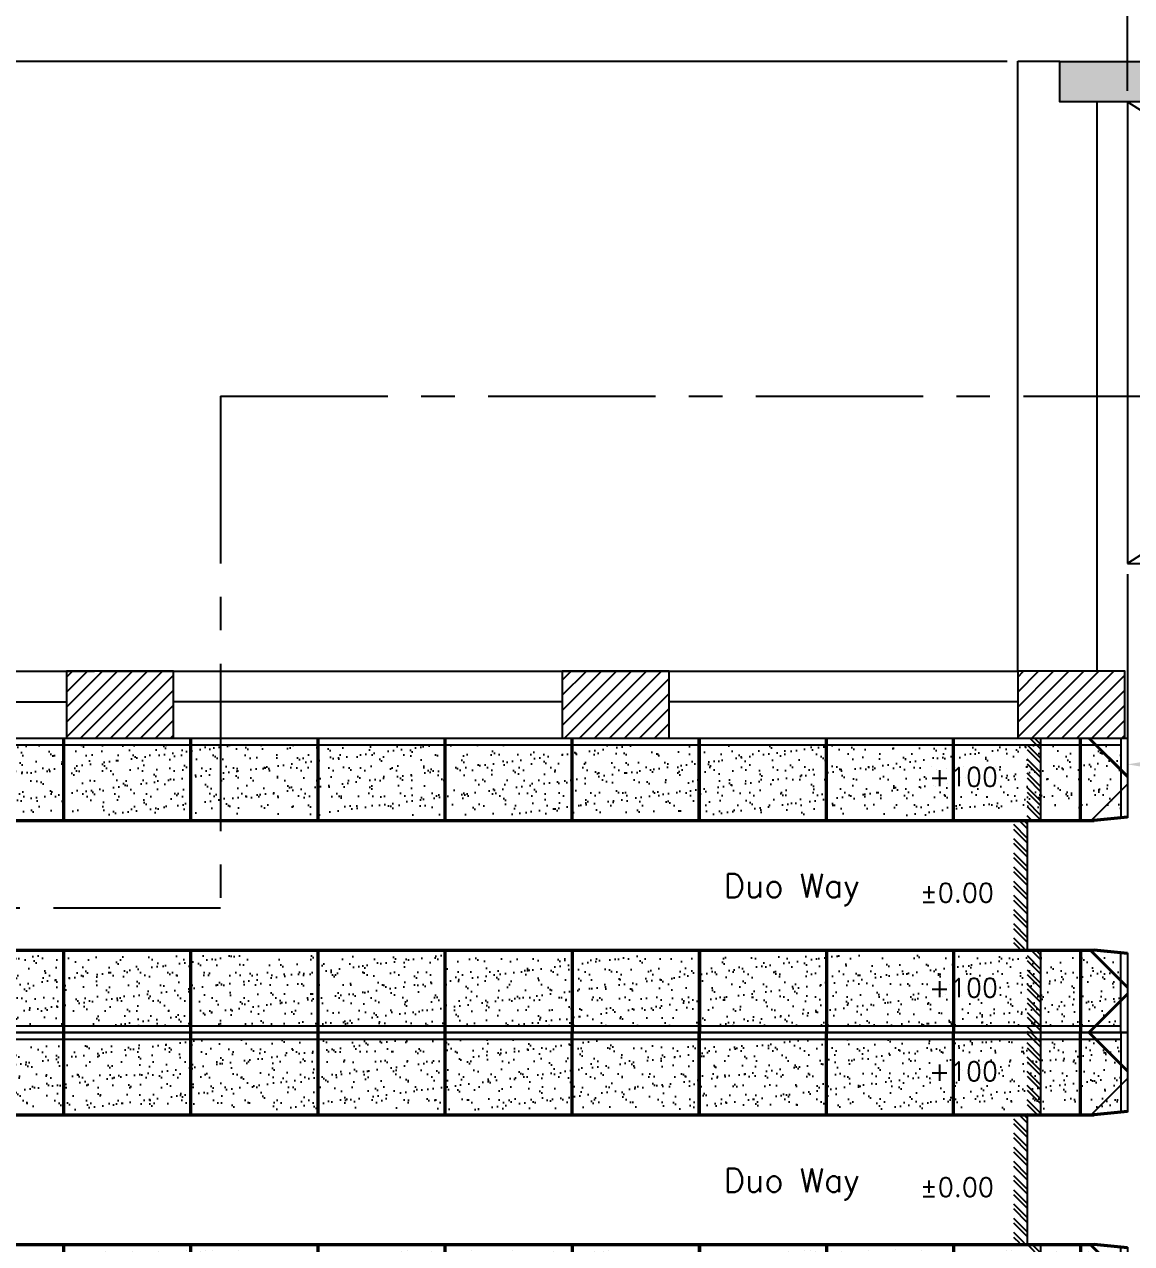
# Model space of a CAD drawing. Header units: millimetres. Extents: x -5 to 1510635, y -6 to 71285.
# Drawn here: x 521561 to 529837, y 28635 to 37745 of the extents above; entities that cross this region are included whole.
import ezdxf
from ezdxf.enums import TextEntityAlignment as Align

# ---------------------------------------------------------------- set-up
doc = ezdxf.new("R2010")
doc.units = ezdxf.units.MM
doc.header["$LTSCALE"] = 1000
for name, pattern in [('CENTER', [2, 1.25, -0.25, 0.25, -0.25]), ('DASHEDX2', [1.5, 1, -0.5]), ('S-BM-2ND$0$HIDDEN', [9.525, 6.35, -3.175])]:
    doc.linetypes.add(name, pattern=pattern)
for name, color, linetype in [('1', 1, 'CENTER'), ('2', 42, 'Continuous'), ('4', 4, 'DASHEDX2'), ('MP-1', 1, 'CENTER'), ('MP-7', 7, 'Continuous'), ('MP-8', 8, 'Continuous'), ('S-BM-2ND$0$S-BEAM', 21, 'Continuous'), ('S-BM-2ND$0$S-BEAMS-1', 21, 'Continuous'), ('S-COL 2ND$0$GRD RC WALL', 31, 'Continuous'), ('S-COL 2ND$0$S-COL-1', 31, 'Continuous'), ('S-COL 2ND$0$S-COL-HATCH', 11, 'Continuous'), ('S-COL 2ND$0$S-RCWALL-HACH', 21, 'Continuous'), ('S-TEXT-3', 31, 'Continuous')]:
    doc.layers.add(name, color=color, linetype=linetype)
doc.styles.add('ROMANS', font='ROMANS.shx')
doc.dimstyles.new('MPS2', dxfattribs={"dimscale": 100, "dimtxt": 3, "dimasz": 3, "dimexe": 1, "dimexo": 1, "dimgap": 1, "dimtad": 1, "dimzin": 12, "dimdsep": 46, "dimtxsty": 'Standard', "dimcen": 1, "dimclrd": 1, "dimclre": 1, "dimclrt": 7, "dimazin": 2, "dimtfac": 1, "dimtmove": 0, "dimatfit": 3, "dimfxl": 1, "dimarcsym": 0})
pattern_1 = [(37.5, (517584.36, 113703.25), (-4.8001, 146.824), [0, -115.824, 0, -129.54, 0, -123.825]), (7.5, (517584.36, 113703.25), (134.857, 215.0475), [0, -62.484, 0, -104.394, 0, -40.005]), (327.5, (517490.63, 113703.25), (237.2977, 0.4312), [0, -38.1, 0, -137.16, 0, -179.07]), (317.5, (517490.63, 113703.25), (229.067, 66.8788), [0, -19.05, 0, -89.916, 0, -102.87])]

# ---------------------------------------------------------------- blocks, each defined once
blk = doc.blocks.new('S-COL 2ND')
at = {"layer": 'S-COL 2ND$0$S-COL-HATCH'}
h = blk.add_hatch(dxfattribs=at)
h.set_pattern_fill('ANSI31', color=256, scale=25)
h.set_pattern_definition([(45, (7474.72, 18780), (-56.1266008, 56.1266008), [])])
h.paths.add_polyline_path([(4007211.3, -137938.8), (4008011.3, -137938.8), (4008011.3, -137438.8), (4007211.3, -137438.8)])
h = blk.add_hatch(dxfattribs=at)
h.set_pattern_fill('ANSI31', color=256, scale=25)
h.set_pattern_definition([(45, (10979.72, 18780), (-56.1266008, 56.1266008), [])])
h.paths.add_polyline_path([(4010916.3, -137938.8), (4011716.3, -137938.8), (4011716.3, -137438.8), (4010916.3, -137438.8)])
h = blk.add_hatch(dxfattribs=at)
h.set_pattern_fill('ANSI31', color=256, scale=25)
h.set_pattern_definition([(45, (14584.72, 18780), (-56.1266008, 56.1266008), [])])
h.paths.add_polyline_path([(4014321.3, -137938.8), (4015121.3, -137938.8), (4015121.3, -137438.8), (4014321.3, -137438.8)])
at = {"layer": 'S-COL 2ND$0$S-RCWALL-HACH'}
h = blk.add_hatch(dxfattribs=at)
h.set_pattern_fill('DOTS', color=256, scale=40)
h.set_pattern_definition([(0, (0, -2), (31.75, 63.5), [0, -63.5])])
h.paths.add_polyline_path([(4014636.3, -132883.5), (4021366.3, -132883.5), (4021366.3, -133183.5), (4014636.3, -133183.5)])
at = {"layer": 'S-COL 2ND$0$GRD RC WALL', "elevation": 0}
blk.add_lwpolyline([(4014636.3, -132883.5), (4021366.3, -132883.5), (4021366.3, -133183.5), (4014636.3, -133183.5)], close=True, dxfattribs=at)
at = {"layer": 'S-COL 2ND$0$S-COL-1'}
for p, q in [((4008011.3, -137688.8, 0), (4008011.3, -137438.8)), ((4015121.3, -137688.8, 0), (4015121.3, -137438.8, 0))]:
    blk.add_line(p, q, dxfattribs=at)
for points in [[(4007211.3, -137938.8), (4008011.3, -137938.8), (4008011.3, -137438.8), (4007211.3, -137438.8)], [(4010916.3, -137938.8), (4011716.3, -137938.8), (4011716.3, -137438.8), (4010916.3, -137438.8)]]:
    blk.add_lwpolyline(points, close=True, dxfattribs=at)
at = {"layer": 'S-COL 2ND$0$S-COL-1', "elevation": 0}
blk.add_lwpolyline([(4014321.3, -137938.8), (4015121.3, -137938.8), (4015121.3, -137438.8), (4014321.3, -137438.8)], close=True, dxfattribs=at)
blk = doc.blocks.new('*X45')
at = {"color": 0}
for p, q in [((74238.9, 22160.5), (74254.6, 22176.2)), ((74238.9, 22125.1), (74290, 22176.2)), ((74238.9, 22054.4), (74338.9, 22154.4)), ((74238.9, 22019.1), (74338.9, 22119.1)), ((74238.9, 21948.4), (74338.9, 22048.4)), ((74238.9, 21913), (74338.9, 22013)), ((74238.9, 21842.3), (74338.9, 21942.3)), ((74238.9, 21806.9), (74338.9, 21906.9)), ((74238.9, 21736.2), (74338.9, 21836.2)), ((74238.9, 21700.9), (74338.9, 21800.9)), ((74238.9, 21630.2), (74338.9, 21730.2)), ((74238.9, 21594.8), (74338.9, 21694.8)), ((74238.9, 21524.1), (74338.9, 21624.1)), ((74238.9, 21488.7), (74338.9, 21588.7)), ((74238.9, 21418), (74338.9, 21518)), ((74238.9, 21382.7), (74338.9, 21482.7)), ((74238.9, 21312), (74338.9, 21412)), ((74238.9, 21276.6), (74338.9, 21376.6)), ((74259.2, 21226.2), (74338.9, 21305.9)), ((74294.6, 21226.2), (74338.9, 21270.5))]:
    blk.add_line(p, q, dxfattribs=at)
blk = doc.blocks.new('SDFER')
at = {"layer": '2'}
h = blk.add_hatch(dxfattribs=at)
h.set_pattern_fill('ANSI32', color=1, scale=200, style=0)
h.set_pattern_definition([(135, (529157.925, 66943.86), (53.03301, 53.03301), []), (135, (529122.57, 66943.86), (53.03301, 53.03301), [])])
h.paths.add_polyline_path([(530085.2, 115283.3), (530185.2, 115283.3), (530185.2, 115903.3), (530085.2, 115903.3)])
h = blk.add_hatch(dxfattribs=at)
h.set_pattern_fill('ANSI32', color=1, scale=200, style=0)
h.set_pattern_definition([(135, (529157.925, 65368.86), (53.03301, 53.03301), []), (135, (529122.57, 65368.86), (53.03301, 53.03301), [])])
h.paths.add_polyline_path([(530185.2, 114323.3), (530085.2, 114323.3), (530085.2, 113703.3), (530185.2, 113703.3)])
at = {"layer": 'MP-1', "linetype": 'ByBlock'}
h = blk.add_hatch(dxfattribs=at)
h.set_pattern_fill('AR-SAND', color=256, scale=3, style=0)
h.set_pattern_definition(pattern_1)
h.paths.add_polyline_path([(522929.4, 115853.3), (521989.4, 115853.3), (521989.4, 115328.3), (522929.4, 115328.3)])
h = blk.add_hatch(dxfattribs=at)
h.set_pattern_fill('AR-SAND', color=256, scale=3, style=0)
h.set_pattern_definition(pattern_1)
h.paths.add_polyline_path([(523879.4, 115853.3), (522939.4, 115853.3), (522939.4, 115328.3), (523879.4, 115328.3)])
h = blk.add_hatch(dxfattribs=at)
h.set_pattern_fill('AR-SAND', color=256, scale=3, style=0)
h.set_pattern_definition(pattern_1)
h.paths.add_polyline_path([(524829.4, 115853.3), (523889.4, 115853.3), (523889.4, 115328.3), (524829.4, 115328.3)])
h = blk.add_hatch(dxfattribs=at)
h.set_pattern_fill('AR-SAND', color=256, scale=3, style=0)
h.set_pattern_definition(pattern_1)
h.paths.add_polyline_path([(525779.4, 115853.3), (524839.4, 115853.3), (524839.4, 115328.3), (525779.4, 115328.3)])
h = blk.add_hatch(dxfattribs=at)
h.set_pattern_fill('AR-SAND', color=256, scale=3, style=0)
h.set_pattern_definition(pattern_1)
h.paths.add_polyline_path([(526679.4, 115853.3), (525789.4, 115853.3), (525789.4, 115328.3), (526679.4, 115328.3)])
h = blk.add_hatch(dxfattribs=at)
h.set_pattern_fill('AR-SAND', color=256, scale=3, style=0)
h.set_pattern_definition(pattern_1)
h.paths.add_polyline_path([(527629.4, 115853.3), (526689.4, 115853.3), (526689.4, 115328.3), (527629.4, 115328.3)])
h = blk.add_hatch(dxfattribs=at)
h.set_pattern_fill('AR-SAND', color=256, scale=3, style=0)
h.set_pattern_definition(pattern_1)
h.paths.add_polyline_path([(528579.4, 115853.3), (527639.4, 115853.3), (527639.4, 115328.3), (528579.4, 115328.3)])
h = blk.add_hatch(dxfattribs=at)
h.set_pattern_fill('AR-SAND', color=256, scale=3, style=0)
h.set_pattern_definition(pattern_1)
h.paths.add_polyline_path([(529529.4, 115853.3), (528589.4, 115853.3), (528589.4, 115328.3), (529529.4, 115328.3)])
h = blk.add_hatch(dxfattribs=at)
h.set_pattern_fill('AR-SAND', color=256, scale=3, style=0)
h.set_pattern_definition(pattern_1)
h.paths.add_polyline_path([(530185.2, 115853.3), (529539.4, 115853.3), (529539.4, 115328.3), (530185.2, 115328.3)])
h = blk.add_hatch(dxfattribs=at)
h.set_pattern_fill('AR-SAND', color=256, scale=3, style=0)
h.set_pattern_definition(pattern_1)
h.paths.add_polyline_path([(530479.4, 115853.3), (530185.2, 115853.3), (530185.2, 115328.3), (530333.1, 115328.3), (530479.4, 115335.6)])
h = blk.add_hatch(dxfattribs=at)
h.set_pattern_fill('AR-SAND', color=256, scale=3, style=0)
h.set_pattern_definition(pattern_1)
h.paths.add_polyline_path([(530784.4, 115658.3), (530589.4, 115853.3), (530489.4, 115853.3), (530489.4, 115336.1), (530602.9, 115341.7), (530784.4, 115523.2)])
h = blk.add_hatch(dxfattribs=at)
h.set_pattern_fill('AR-SAND', color=256, scale=3, style=0)
h.set_pattern_definition(pattern_1)
h.paths.add_polyline_path([(530784.4, 115853.3), (530603.6, 115853.3), (530784.4, 115672.4)], flags=17)
h = blk.add_hatch(dxfattribs=at)
h.set_pattern_fill('AR-SAND', color=256, scale=3, style=0)
h.set_pattern_definition(pattern_1)
h.paths.add_polyline_path([(530784.4, 115509.1), (530617.8, 115342.5), (530784.4, 115350.8)], flags=17)
h = blk.add_hatch(dxfattribs=at)
h.set_pattern_fill('AR-SAND', color=256, scale=3, style=0)
h.set_pattern_definition(pattern_1)
h.paths.add_polyline_path([(522929.4, 114278.3), (521989.4, 114278.3), (521989.4, 113753.3), (522929.4, 113753.3)])
h = blk.add_hatch(dxfattribs=at)
h.set_pattern_fill('AR-SAND', color=256, scale=3, style=0)
h.set_pattern_definition(pattern_1)
h.paths.add_polyline_path([(523879.4, 114278.3), (522939.4, 114278.3), (522939.4, 113753.3), (523879.4, 113753.3)])
h = blk.add_hatch(dxfattribs=at)
h.set_pattern_fill('AR-SAND', color=256, scale=3, style=0)
h.set_pattern_definition(pattern_1)
h.paths.add_polyline_path([(524829.4, 114278.3), (523889.4, 114278.3), (523889.4, 113753.3), (524829.4, 113753.3)])
h = blk.add_hatch(dxfattribs=at)
h.set_pattern_fill('AR-SAND', color=256, scale=3, style=0)
h.set_pattern_definition(pattern_1)
h.paths.add_polyline_path([(525779.4, 114278.3), (524839.4, 114278.3), (524839.4, 113753.3), (525779.4, 113753.3)])
h = blk.add_hatch(dxfattribs=at)
h.set_pattern_fill('AR-SAND', color=256, scale=3, style=0)
h.set_pattern_definition(pattern_1)
h.paths.add_polyline_path([(526679.4, 114278.3), (525789.4, 114278.3), (525789.4, 113753.3), (526679.4, 113753.3)])
h = blk.add_hatch(dxfattribs=at)
h.set_pattern_fill('AR-SAND', color=256, scale=3, style=0)
h.set_pattern_definition(pattern_1)
h.paths.add_polyline_path([(527629.4, 114278.3), (526689.4, 114278.3), (526689.4, 113753.3), (527629.4, 113753.3)])
h = blk.add_hatch(dxfattribs=at)
h.set_pattern_fill('AR-SAND', color=256, scale=3, style=0)
h.set_pattern_definition(pattern_1)
h.paths.add_polyline_path([(528579.4, 114278.3), (527639.4, 114278.3), (527639.4, 113753.3), (528579.4, 113753.3)])
h = blk.add_hatch(dxfattribs=at)
h.set_pattern_fill('AR-SAND', color=256, scale=3, style=0)
h.set_pattern_definition(pattern_1)
h.paths.add_polyline_path([(529529.4, 114278.3), (528589.4, 114278.3), (528589.4, 113753.3), (529529.4, 113753.3)])
h = blk.add_hatch(dxfattribs=at)
h.set_pattern_fill('AR-SAND', color=256, scale=3, style=0)
h.set_pattern_definition(pattern_1)
h.paths.add_polyline_path([(530185.2, 114278.3), (529539.4, 114278.3), (529539.4, 113753.3), (530185.2, 113753.3)])
h = blk.add_hatch(dxfattribs=at)
h.set_pattern_fill('AR-SAND', color=256, scale=3, style=0)
h.set_pattern_definition(pattern_1)
h.paths.add_polyline_path([(530479.4, 114270.9), (530333.1, 114278.3), (530185.2, 114278.3), (530185.2, 113753.3), (530479.4, 113753.3)])
h = blk.add_hatch(dxfattribs=at)
h.set_pattern_fill('AR-SAND', color=256, scale=3, style=0)
h.set_pattern_definition(pattern_1)
h.paths.add_polyline_path([(530602.9, 114264.8), (530489.4, 114270.4), (530489.4, 113753.3), (530589.4, 113753.3), (530784.4, 113948.2), (530784.4, 114083.3)])
h = blk.add_hatch(dxfattribs=at)
h.set_pattern_fill('AR-SAND', color=256, scale=3, style=0)
h.set_pattern_definition(pattern_1)
h.paths.add_polyline_path([(530784.4, 114255.7), (530617.8, 114264), (530784.4, 114097.4)], flags=17)
h = blk.add_hatch(dxfattribs=at)
h.set_pattern_fill('AR-SAND', color=256, scale=3, style=0)
h.set_pattern_definition(pattern_1)
h.paths.add_polyline_path([(530784.4, 113934.1), (530603.6, 113753.3), (530784.4, 113753.3)], flags=17)
at = {"layer": '2'}
for p, q in [((514934.4, 115903.3, 0), (530834.4, 115903.3, 0)), ((530185.2, 115903.7, 0), (530185.2, 115283.3, 0)), ((530784.4, 115903.3, 0), (530784.4, 115313.3, 0)), ((530834.4, 115903.3, 0), (530834.4, 115308.3, 0)), ((514984.4, 115853.3, 0), (530784.4, 115853.3, 0)), ((514934.4, 115293.3, 0), (530583.9, 115293.3, 0)), ((514934.4, 115283.3, 0), (530584.4, 115283.3, 0)), ((530085.2, 115278.3, 0), (530085.2, 114328.3, 0)), ((530834.4, 115318.3, 0), (530583.9, 115293.3, 0)), ((530834.4, 115308.3, 0), (530584.4, 115283.3, 0)), ((514934.4, 114323.3, 0), (530584.4, 114323.3, 0)), ((514934.4, 114313.3, 0), (530583.9, 114313.3, 0)), ((530185.2, 114323.3, 0), (530185.2, 113703.7, 0)), ((530834.4, 114288.2, 0), (530583.9, 114313.3, 0)), ((530834.4, 114298.3, 0), (530584.4, 114323.3, 0)), ((530784.4, 113703.3, 0), (530784.4, 114293.2, 0)), ((530834.4, 114298.3, 0), (530834.4, 113703.3, 0)), ((530834.4, 113703.3, 0), (514934.4, 113703.3, 0)), ((514984.4, 113753.3, 0), (530784.4, 113753.3, 0))]:
    blk.add_line(p, q, dxfattribs=at)
at = {"layer": '4'}
for p, q in [((522879.4, 115293.3, 0), (522879.4, 115903.3, 0)), ((522889.4, 115293.3, 0), (522889.4, 115903.3, 0)), ((523829.4, 115293.3, 0), (523829.4, 115903.3, 0)), ((523839.4, 115293.3, 0), (523839.4, 115903.3, 0)), ((524779.4, 115293.3, 0), (524779.4, 115903.3, 0)), ((524789.4, 115293.3, 0), (524789.4, 115903.3, 0)), ((525729.4, 115293.3, 0), (525729.4, 115903.3, 0)), ((525739.4, 115293.3, 0), (525739.4, 115903.3, 0)), ((526679.4, 115293.3, 0), (526679.4, 115903.3, 0)), ((526689.4, 115293.3, 0), (526689.4, 115903.3, 0)), ((527629.4, 115293.3, 0), (527629.4, 115903.3, 0)), ((527639.4, 115293.3, 0), (527639.4, 115903.3, 0)), ((528579.4, 115293.3, 0), (528579.4, 115903.3, 0)), ((528589.4, 115293.3, 0), (528589.4, 115903.3, 0)), ((529529.4, 115293.3, 0), (529529.4, 115903.3, 0)), ((529539.4, 115293.3, 0), (529539.4, 115903.3, 0)), ((530479.4, 115293.3, 0), (530479.4, 115903.3, 0)), ((530489.4, 115293.3, 0), (530489.4, 115903.3, 0)), ((530539.4, 115903.3, 0), (530834.4, 115608.3, 0)), ((530834.4, 115622.4, 0), (530553.6, 115903.3, 0)), ((530568.6, 115293.3, 0), (530834.4, 115559.1, 0)), ((530551.1, 115290, 0), (530549.4, 115288.3, 0)), ((522879.4, 113703.3, 0), (522879.4, 114313.3, 0)), ((522889.4, 113703.3, 0), (522889.4, 114313.3, 0)), ((523829.4, 113703.3, 0), (523829.4, 114313.3, 0)), ((523839.4, 113703.3, 0), (523839.4, 114313.3, 0)), ((524779.4, 113703.3, 0), (524779.4, 114313.3, 0)), ((524789.4, 113703.3, 0), (524789.4, 114313.3, 0)), ((525729.4, 113703.3, 0), (525729.4, 114313.3, 0)), ((525739.4, 113703.3, 0), (525739.4, 114313.3, 0)), ((526679.4, 114313.3, 0), (526679.4, 113703.3, 0)), ((526689.4, 114313.3, 0), (526689.4, 113703.3, 0)), ((527629.4, 114313.3, 0), (527629.4, 113703.3, 0)), ((527639.4, 114313.3, 0), (527639.4, 113703.3, 0)), ((528579.4, 114313.3, 0), (528579.4, 113703.3, 0)), ((528589.4, 114313.3, 0), (528589.4, 113703.3, 0)), ((529529.4, 114313.3, 0), (529529.4, 113703.3, 0)), ((529539.4, 114313.3, 0), (529539.4, 113703.3, 0)), ((530479.4, 114313.3, 0), (530479.4, 113703.3, 0)), ((530489.4, 114313.3, 0), (530489.4, 113703.3, 0)), ((530834.4, 114033.3, 0), (530554.4, 114313.3, 0)), ((530568.6, 114313.3, 0), (530834.4, 114047.4, 0)), ((530539.4, 113703.3, 0), (530834.4, 113998.2, 0)), ((530834.4, 113984.1, 0), (530553.6, 113703.3, 0))]:
    blk.add_line(p, q, dxfattribs=at)
at = {"layer": '2', "color": 1, "xscale": -1}
blk.add_blockref('*X45', (604324.1, 93102, 0), dxfattribs=at)
at = {"style": 'ROMANS'}
for s, p in [('+100', (529351.2, 115542.9, 0)), ('%%P0.00', (529284.5, 114677.6, 0)), ('+100', (529351.2, 113967.9, 0))]:
    blk.add_text(s, height=140, dxfattribs=at).set_placement(p)
at = {"layer": 'MP-7', "style": 'ROMANS'}
blk.add_text('Duo Way', height=176.8, dxfattribs=at).set_placement((528324.6, 114770, 0), align=Align.MIDDLE)
blk = doc.blocks.new('CL Cavin')
at = {"layer": 'MP-1'}
blk.add_line((24687.2, 102368.3), (30107.2, 102368.3), dxfattribs=at)
blk = doc.blocks.new('*D257')
at = {"layer": 'DEFPOINTS', "color": 0, "linetype": 'ByBlock', "transparency": 16777216}
for p in [(529805.9, 38841.1), (529805.9, 37167.7, 0), (513905.9, 32412.4)]:
    blk.add_point(p, dxfattribs=at)
at = {"layer": 'S-TEXT-3', "color": 1, "linetype": 'ByBlock', "lineweight": -2, "transparency": 16777216}
for p, q in [((513905.9, 32492.4), (513905.9, 38921.1)), ((529805.9, 37247.7), (529805.9, 38921.1)), ((514145.9, 38841.1), (529565.9, 38841.1))]:
    blk.add_line(p, q, dxfattribs=at)
at = {"layer": 'S-TEXT-3', "color": 1, "linetype": 'ByBlock', "transparency": 16777216}
for points in [[(514145.9, 38881.1), (514145.9, 38801.1), (513905.9, 38841.1)], [(529565.9, 38881.1), (529565.9, 38801.1), (529805.9, 38841.1)]]:
    blk.add_solid(points, dxfattribs=at)
at = {"layer": 'S-TEXT-3', "color": 7, "linetype": 'ByBlock', "transparency": 16777216, "insert": (521855.9, 39041.1), "char_height": 240, "attachment_point": 5}
blk.add_mtext('15900', dxfattribs=at)
blk = doc.blocks.new('*D258')
at = {"layer": 'DEFPOINTS', "color": 0, "linetype": 'ByBlock', "transparency": 16777216}
for p in [(535205.9, 38841.1), (529805.9, 37167.7, 0), (535205.9, 37167.7, 0)]:
    blk.add_point(p, dxfattribs=at)
at = {"layer": 'S-TEXT-3', "color": 1, "linetype": 'ByBlock', "lineweight": -2, "transparency": 16777216}
for p, q in [((529805.9, 37247.7), (529805.9, 38921.1)), ((535205.9, 37247.7), (535205.9, 38921.1)), ((530045.9, 38841.1), (534965.9, 38841.1))]:
    blk.add_line(p, q, dxfattribs=at)
at = {"layer": 'S-TEXT-3', "color": 1, "linetype": 'ByBlock', "transparency": 16777216}
for points in [[(530045.9, 38881.1), (530045.9, 38801.1), (529805.9, 38841.1)], [(534965.9, 38881.1), (534965.9, 38801.1), (535205.9, 38841.1)]]:
    blk.add_solid(points, dxfattribs=at)
at = {"layer": 'S-TEXT-3', "color": 7, "linetype": 'ByBlock', "transparency": 16777216, "insert": (532505.9, 39041.1), "char_height": 240, "attachment_point": 5}
blk.add_mtext('5400', dxfattribs=at)
blk = doc.blocks.new('*D261')
at = {"layer": 'DEFPOINTS', "color": 0, "linetype": 'ByBlock', "transparency": 16777216}
for p in [(528985.9, 37467.7), (510607.1, 32412.4), (513905.9, 32412.4)]:
    blk.add_point(p, dxfattribs=at)
at = {"layer": 'S-TEXT-3', "color": 1, "linetype": 'ByBlock', "lineweight": -2, "transparency": 16777216}
for p, q in [((528905.9, 37467.7), (510527.1, 37467.7)), ((510607.1, 37227.7), (510607.1, 32652.4)), ((513825.9, 32412.4), (510527.1, 32412.4))]:
    blk.add_line(p, q, dxfattribs=at)
at = {"layer": 'S-TEXT-3', "color": 1, "linetype": 'ByBlock', "transparency": 16777216}
for points in [[(510567.1, 37227.7), (510647.1, 37227.7), (510607.1, 37467.7)], [(510567.1, 32652.4), (510647.1, 32652.4), (510607.1, 32412.4)]]:
    blk.add_solid(points, dxfattribs=at)
at = {"layer": 'S-TEXT-3', "color": 7, "linetype": 'ByBlock', "transparency": 16777216, "insert": (510407.1, 34940.1), "char_height": 240, "attachment_point": 5, "rotation": 90}
blk.add_mtext('5055', dxfattribs=at)
blk = doc.blocks.new('*D266')
at = {"layer": 'DEFPOINTS', "color": 0, "linetype": 'ByBlock', "transparency": 16777216}
for p in [(542980.8, 39553.5), (512591, 32912.4, 0), (542980.8, 20582.8, 0)]:
    blk.add_point(p, dxfattribs=at)
at = {"layer": 'S-TEXT-3', "color": 1, "linetype": 'ByBlock', "lineweight": -2, "transparency": 16777216}
for p, q in [((512591, 32992.4), (512591, 39633.5)), ((542980.8, 20662.8), (542980.8, 39633.5)), ((512831, 39553.5), (542740.8, 39553.5))]:
    blk.add_line(p, q, dxfattribs=at)
at = {"layer": 'S-TEXT-3', "color": 1, "linetype": 'ByBlock', "transparency": 16777216}
for points in [[(512831, 39593.5), (512831, 39513.5), (512591, 39553.5)], [(542740.8, 39593.5), (542740.8, 39513.5), (542980.8, 39553.5)]]:
    blk.add_solid(points, dxfattribs=at)
at = {"layer": 'S-TEXT-3', "color": 7, "linetype": 'ByBlock', "transparency": 16777216, "insert": (527785.9, 39753.5), "char_height": 240, "attachment_point": 5}
blk.add_mtext('30390', dxfattribs=at)
blk = doc.blocks.new('*D267')
at = {"layer": 'DEFPOINTS', "color": 0, "linetype": 'ByBlock', "transparency": 16777216}
for p in [(528985.9, 37467.7), (509875.6, 13082.4), (514151.1, 13082.4, 0)]:
    blk.add_point(p, dxfattribs=at)
at = {"layer": 'S-TEXT-3', "color": 1, "linetype": 'ByBlock', "lineweight": -2, "transparency": 16777216}
for p, q in [((528905.9, 37467.7), (509795.6, 37467.7)), ((509875.6, 37227.7), (509875.6, 13322.4)), ((514071.1, 13082.4), (509795.6, 13082.4))]:
    blk.add_line(p, q, dxfattribs=at)
at = {"layer": 'S-TEXT-3', "color": 1, "linetype": 'ByBlock', "transparency": 16777216}
for points in [[(509835.6, 37227.7), (509915.6, 37227.7), (509875.6, 37467.7)], [(509835.6, 13322.4), (509915.6, 13322.4), (509875.6, 13082.4)]]:
    blk.add_solid(points, dxfattribs=at)
at = {"layer": 'S-TEXT-3', "color": 7, "linetype": 'ByBlock', "transparency": 16777216, "insert": (509675.6, 25275.1), "char_height": 240, "attachment_point": 5, "rotation": 90}
blk.add_mtext('24385', dxfattribs=at)
blk = doc.blocks.new('*D273')
at = {"layer": 'DEFPOINTS', "color": 0, "linetype": 'ByBlock', "transparency": 16777216}
for p in [(529805.9, 33717.7, 0), (535205.9, 33717.7, 0), (529805.9, 32215.9)]:
    blk.add_point(p, dxfattribs=at)
at = {"layer": 'MP-8', "color": 1, "linetype": 'ByBlock', "lineweight": -2, "transparency": 16777216}
for p, q in [((529805.9, 33637.7), (529805.9, 32135.9)), ((535205.9, 33637.7), (535205.9, 32135.9)), ((534965.9, 32215.9), (530045.9, 32215.9))]:
    blk.add_line(p, q, dxfattribs=at)
at = {"layer": 'MP-8', "color": 1, "linetype": 'ByBlock', "transparency": 16777216}
for points in [[(530045.9, 32255.9), (530045.9, 32175.9), (529805.9, 32215.9)], [(534965.9, 32255.9), (534965.9, 32175.9), (535205.9, 32215.9)]]:
    blk.add_solid(points, dxfattribs=at)
at = {"layer": 'MP-8', "color": 7, "linetype": 'ByBlock', "transparency": 16777216, "insert": (532505.9, 32444.7), "char_height": 240, "attachment_point": 5}
blk.add_mtext('5400{\\H144.000000;\\S+10^ -0;}', dxfattribs=at)

msp = doc.modelspace()

# ---------------------------------------------------------------- linework, layer by layer
at = {"layer": '1'}
for p, q in [((523027.944, 34967.724, 0), (523027.944, 31141.009, 0)), ((523027.944, 34967.724, 0), (536152.613, 34967.724, 0)), ((523027.944, 31141.009, 0), (508047.016, 31141.009, 0))]:
    msp.add_line(p, q, dxfattribs=at)
at = {"layer": 'MP-1'}
for p, q in [((535205.865, 37167.724, 0), (529805.865, 33717.724, 0)), ((529805.865, 37167.724, 0), (535205.865, 33717.724, 0))]:
    msp.add_line(p, q, dxfattribs=at)
at = {"layer": 'MP-8'}
for p, q in [((529805.865, 37167.724, 0), (529805.865, 33717.724, 0)), ((529805.865, 33717.724, 0), (530005.865, 33717.724, 0))]:
    msp.add_line(p, q, dxfattribs=at)
at = {"layer": 'S-BM-2ND$0$S-BEAM', "linetype": 'S-BM-2ND$0$HIDDEN'}
for p, q in [((529575.848, 37167.724, 0), (529575.848, 32912.423)), ((518046.147, 32682.423, 0), (521875.865, 32682.423, 0)), ((525580.865, 32682.423, 0), (522675.865, 32682.423, 0)), ((528985.865, 32682.423), (526380.865, 32682.423, 0))]:
    msp.add_line(p, q, dxfattribs=at)
at = {"layer": 'S-BM-2ND$0$S-BEAM'}
msp.add_line((522123.865, 32912.423, 0), (528985.865, 32912.423), dxfattribs=at)
at = {"layer": 'S-BM-2ND$0$S-BEAM', "elevation": 0}
msp.add_lwpolyline([(513641.023, 32912.423), (522085.865, 32912.423)], dxfattribs=at)
at = {"layer": 'S-BM-2ND$0$S-BEAMS-1'}
for p, q in [((528985.865, 32912.423), (528985.865, 37470.204)), ((529300.848, 37467.724, 0), (528985.865, 37467.724))]:
    msp.add_line(p, q, dxfattribs=at)

# ---------------------------------------------------------------- block references
msp.add_blockref('S-COL 2ND', (-3485335.48, 170351.223, 0))
at = {"linetype": 'ByBlock', "extrusion": (0, 0, -1), "zscale": -1, "rotation": 179.9999999866598}
msp.add_blockref('CL Cavin', (-505108.684, 137336.046, 0), dxfattribs=at)
at = {"layer": 'S-TEXT-3', "linetype": 'ByBlock'}
for p in [(-1028.496, -83490.827, 0), (-1028.496, -85690.827, 0)]:
    msp.add_blockref('SDFER', p, dxfattribs=at)

# ---------------------------------------------------------------- dimensions: what is measured, and where the dimension line sits
at = {"layer": 'MP-8', "linetype": 'ByBlock'}
dim = msp.add_linear_dim(base=(529805.865, 32215.904), p1=(535205.865, 33717.724, 0), p2=(529805.865, 33717.724, 0), dimstyle='MPS2', override={"dimscale": 80, "dimtol": 1, "dimtp": 10, "dimtm": 1e-09, "dimtfac": 0.6}, dxfattribs=at)
dim.commit()
dim.dimension.update_dxf_attribs({"geometry": '*D273', "text_midpoint": (532505.865, 32444.704)})
at = {"layer": 'S-TEXT-3', "linetype": 'ByBlock'}
for base, p1, p2, picture, middle in [((542980.772, 39553.493), (512591.023, 32912.423, 0), (542980.772, 20582.777, 0), '*D266', (527785.897, 39753.493)), ((529805.865, 38841.113), (513905.865, 32412.423), (529805.865, 37167.724, 0), '*D257', (521855.865, 39041.113)), ((535205.865, 38841.113), (529805.865, 37167.724, 0), (535205.865, 37167.724, 0), '*D258', (532505.865, 39041.113))]:
    dim = msp.add_linear_dim(base=base, p1=p1, p2=p2, dimstyle='MPS2', override={"dimscale": 80, "dimdec": 0, "dimtmove": 1}, dxfattribs=at)
    dim.commit()
    dim.dimension.update_dxf_attribs({"geometry": picture, "text_midpoint": middle})
for base, p2, picture, middle in [((509875.626, 13082.423), (514151.147, 13082.423, 0), '*D267', (509675.626, 25275.074)), ((510607.114, 32412.423), (513905.865, 32412.423), '*D261', (510407.114, 34940.074))]:
    dim = msp.add_linear_dim(base=base, p1=(528985.865, 37467.724), p2=p2, angle=90, dimstyle='MPS2', override={"dimscale": 80, "dimdec": 0, "dimtmove": 1}, dxfattribs=at)
    dim.commit()
    dim.dimension.update_dxf_attribs({"geometry": picture, "text_midpoint": middle})

doc.saveas('drawing.dxf')
